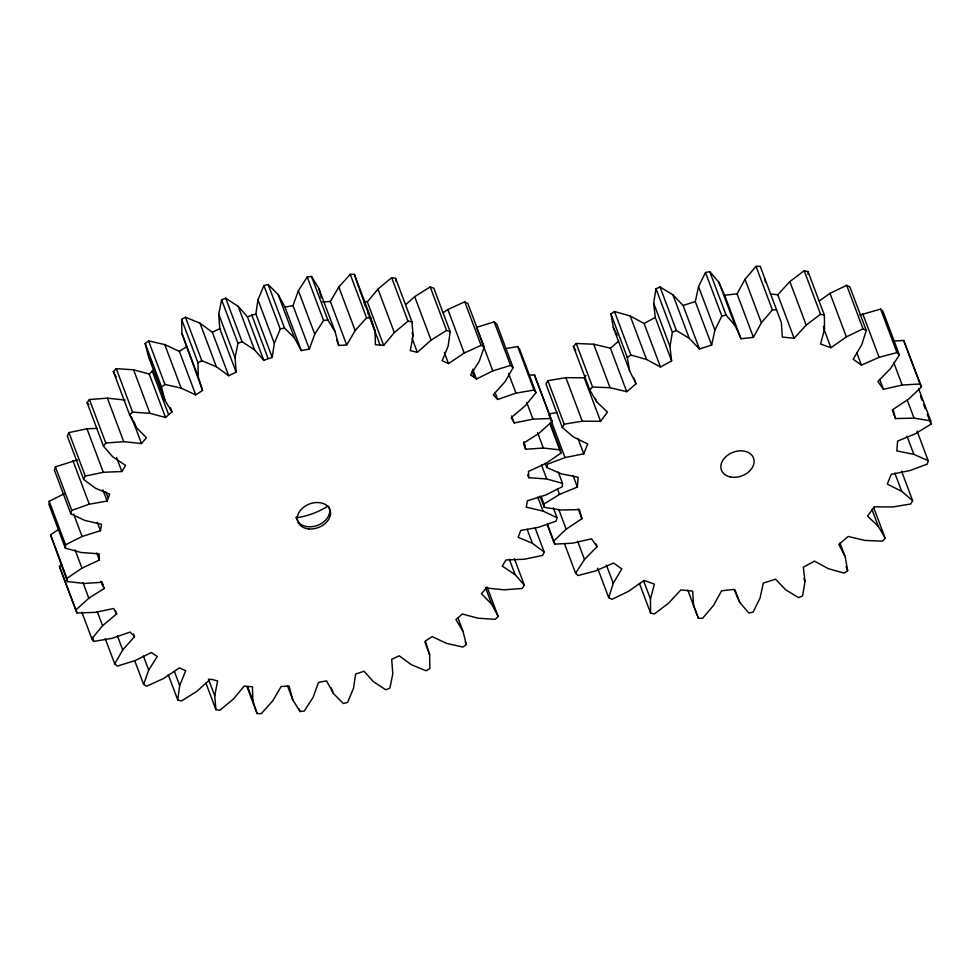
<?xml version="1.0" encoding="UTF-8"?>
<svg xmlns="http://www.w3.org/2000/svg" width="980" height="980" viewBox="0 0 980 980"><rect width="100%" height="100%" fill="white"/><g stroke="black" fill="none" stroke-linecap="round" stroke-linejoin="round"><path stroke-width="1.47" d="M64.472 493.626L49.208 501.295L49 504.663L65.354 548.163L81.107 552.5L99.115 553.823L99.409 560.046L81.94 568.143L66.922 578.359L67.461 581.581L84.501 583.468L102.19 582.255L104.076 588.539L88.837 598.192L75.779 610.013L77.053 612.99L94.864 612.378L113.643 608.531L116.669 613.86L102.569 625.742L91.875 638.801L93.835 641.447L111.892 638.36L130.193 632.063L134.468 636.682L122.721 649.948L114.721 663.852L117.318 666.094L135.044 660.606L151.41 652.496L157.278 656.527L148.691 670.087L143.619 684.408L146.767 686.159L163.648 678.454L179.364 667.895L185.71 670.724L179.683 685.522L177.699 699.83L181.3 701.055L196.809 691.365L210.492 679.128L217.609 680.916L214.743 695.812L215.906 709.667L219.851 710.316L233.522 698.936L244.179 686.098L252.448 686.796L252.828 700.627L257.103 713.599L261.268 713.673L272.685 700.933L281.15 686.49L289.112 686.073L292.763 699.818L300.015 711.529L304.29 711.014L313.11 697.319L318.512 682.411L326.56 680.892L333.335 693.423L343.355 703.518L347.606 702.415L353.547 688.168L355.63 674.056L364.095 671.227L373.331 681.627L385.802 689.798L389.893 688.144L392.784 673.799L391.706 659.344L399.166 655.779L411.514 664.783L426.067 670.786L429.877 668.642L429.62 654.615L425.308 641.043L432.119 636.62L446.733 643.419L462.928 647.057L466.333 644.497L462.952 631.218L458.199 618.588M65.354 548.163L65.562 544.794L49.208 501.295M558.282 472.115L562.508 483.336L562.299 486.705L545.774 495.01L527.387 500.805L526.272 507.199L543.067 511.082L557.057 517.734L556.113 521.14L538.571 527.289L520.748 530.45L518.151 537.31L532.422 543.312L544.219 552.071L542.565 555.415L524.545 559.213L506.023 559.96L502.262 566.109L515.149 574.709L524.386 585.305L522.071 588.49L504.124 589.825L486.374 587.976L481.437 593.709L491.752 604.305L498.159 616.432L495.255 619.348L477.922 618.184L462.291 613.995L455.921 619.593L462.952 631.218M840.019 543.079L845.299 557.118L847.651 570.679L844.098 573.116L828.406 568.694L814.49 561.136L803.343 567.236L804.972 581.569L802.608 595.901L798.565 597.641L785.715 589.825L775.523 579.192L763.322 583.076L760.051 598.033L753.142 612.133L748.867 613.051L739.729 602.382L733.971 589.409L721.55 590.805L713.587 605.358L702.599 618.282L698.397 618.319L693.595 605.518L692.652 591.087L680.843 589.899L668.752 603.055L654.432 613.921L650.585 613.076L650.463 599.025L654.383 584.105L644.007 580.417L628.609 591.283L611.924 599.344L608.69 597.665L613.247 583.321L621.786 568.951L613.541 562.998L595.877 570.838L577.967 575.542L575.579 573.165L584.496 559.494L597.065 546.644L591.528 538.841L572.798 543.128L554.888 544.157L553.504 541.23L566.183 529.176L581.912 518.702L579.45 509.6L560.94 510.017L544.255 507.309L543.961 504.026L559.531 494.41L577.367 487.048L578.139 477.248L561.111 473.781L546.791 467.509L545.211 463.307M405.573 304.792L414.699 296.634L430.208 286.944L433.809 288.169L450.163 331.669L448.179 345.977L442.152 360.775L448.497 363.605L464.214 353.045L481.094 345.34L484.23 347.104L479.171 361.412L470.584 374.973L476.452 379.003L492.805 370.893L510.543 365.405L513.14 367.647L505.141 381.551L493.393 394.818L497.669 399.448L515.97 393.139L534.027 390.052L535.974 392.698L525.292 405.757L511.193 417.652L514.218 422.968L532.985 419.122L550.809 418.509L552.083 421.486L539.024 433.307L523.773 442.96L525.66 449.244L543.349 448.032L560.401 449.918L560.94 453.14L545.921 463.369L528.453 471.454L528.747 477.677L546.754 479L562.508 483.336M65.562 544.794L82.087 536.489L100.475 530.695L101.577 524.312L84.794 520.417L70.805 513.765L71.748 510.36L89.29 504.21L107.114 501.05L109.711 494.19L95.428 488.187L83.643 479.428L85.297 476.084L103.317 472.287L121.838 471.539L125.599 465.39L112.712 456.79L103.476 446.194L105.791 443.021L123.737 441.674L141.488 443.536L146.424 437.791L136.11 427.194L129.703 415.067L132.606 412.151L149.94 413.327L165.559 417.505L171.941 411.906L164.91 400.281L161.529 387.014L164.934 384.442L181.116 388.08L195.731 394.879L202.554 390.457L181.876 333.384L181.631 319.358L185.441 317.214L201.794 360.726L216.347 366.716L228.695 375.72L236.143 372.155L219.79 328.655L218.724 314.2L221.615 299.843L225.706 298.202L242.06 341.714L254.531 349.872L263.767 360.273L272.22 357.443L255.878 313.943L257.961 299.819L263.902 285.584L268.153 284.482L278.161 294.576L284.947 307.108L301.301 350.607L309.337 349.088L314.752 334.192L323.572 320.497L327.847 319.97L335.099 331.681L338.749 345.426L346.712 345.009L355.164 330.566L366.581 317.826L370.759 317.9L375.034 330.873L375.413 344.703L383.682 345.401L394.327 332.563L407.999 321.183L411.955 321.832L413.119 335.687L410.252 350.583L417.37 352.371L431.053 340.134L446.562 330.444L450.163 331.669M272.22 357.443L274.314 343.331L280.256 329.084L263.902 285.584M546.791 467.509L547.612 464.116L565.019 457.574L583.737 453.826L587.694 444.001L573.3 436.884L562.324 427.488L564.198 424.193L582.255 421.192L600.581 421.302L607.465 412.115L596.685 401.837L589.788 389.954L592.594 386.99L610.062 387.725L626.759 391.694L636.081 383.78L629.662 371.04L627.31 357.467L630.863 355.042L646.555 359.464L660.471 367.022L671.619 360.91L655.265 317.41L653.636 303.065L656 288.745L660.042 287.005L672.905 294.821L683.085 305.454L699.438 348.954L711.639 345.07L714.91 330.125L721.831 316.013L705.478 272.514L709.74 271.595L718.879 282.264L724.649 295.237L741.003 338.737L753.424 337.353L761.374 322.8L772.375 309.876L776.564 309.839M671.619 360.91L669.989 346.577L672.354 332.245L656 288.745M236.143 372.155L235.078 357.7L237.969 343.355L221.615 299.843M711.639 345.07L695.286 301.571L698.556 286.613L705.478 272.514M917.096 431.163L928.17 460.637L927.35 464.042L909.942 470.572L891.224 474.32L887.268 484.157L901.661 491.262L912.649 500.67L910.763 503.965L892.719 506.966L874.38 506.844L867.508 516.031L878.276 526.309L885.185 538.204L882.368 541.168L864.899 540.421L848.215 536.452L838.88 544.378L845.299 557.118M770.39 294L777.765 294.747L789.856 281.591L804.188 270.725L808.022 271.57L824.376 315.082L824.511 329.133L820.579 344.041L830.954 347.741L846.365 336.875L863.037 328.815L866.271 330.481L861.714 344.825L853.188 359.207L861.42 365.148L879.097 357.308L896.994 352.604L899.383 354.993L890.465 368.651L877.896 381.514L883.446 389.305L902.176 385.03L920.073 384.001L921.457 386.929L908.779 398.983L893.05 409.444L895.512 418.558L914.034 418.129L930.706 420.849L931 424.12L915.43 433.748L897.594 441.098L896.823 450.91L913.85 454.365L928.17 460.637M77.395 459.914L55.395 466.86L54.451 470.253L70.805 513.765M309.337 349.088L292.983 305.576L298.398 290.68L307.218 276.985L311.493 276.458L318.745 288.181L335.099 331.681M96.934 428.382L86.963 428.774L68.943 432.584L67.289 435.916L83.643 479.428M753.424 337.353L737.07 293.841L745.02 279.288L756.021 266.364L760.223 266.327L781.366 322.628L782.322 337.071L794.119 338.259L806.209 325.103L820.542 314.237L824.376 315.082M585.942 375.499L584.227 377.802L565.901 377.68L547.845 380.681L545.97 383.976L562.324 427.488M346.712 345.009L330.358 301.497L338.823 287.054L350.228 274.327L354.405 274.388L370.759 317.9M103.476 446.194L87.122 402.682L89.437 399.509L107.383 398.174L125.134 400.024M383.682 345.401L367.329 301.901L377.986 289.063L391.645 277.671L395.602 278.332L411.955 321.832M129.703 415.067L113.349 371.567L116.253 368.651L133.586 369.815L149.205 373.993L154.448 369.203M589.788 389.954L573.435 346.442L576.24 343.478L593.709 344.225L610.405 348.194L618.564 341.26M75.779 610.013L59.425 566.501L61.605 564.529M164.91 400.281L148.556 356.781L145.175 343.502L148.58 340.942L164.775 344.568L179.377 351.379L195.731 394.879M819.341 300.885L830.011 293.363L846.683 285.303L849.917 286.981L866.271 330.481M629.662 371.04L613.309 327.528L610.957 313.955L614.509 311.53L630.214 315.952L644.117 323.51L660.471 367.022M67.461 581.581L50.568 534.847L59.327 528.894M443.021 312.779L447.86 309.533L464.741 301.828L467.877 303.592L484.23 347.104M179.377 351.379L186.2 346.945M202.554 390.457L198.23 376.884L197.985 362.857L201.794 360.726M644.117 323.51L655.265 317.41M185.441 317.214L199.994 323.204L212.342 332.208L219.79 328.655M860.024 315.009L880.64 309.092L883.029 311.481L899.383 354.993M225.706 298.202L238.177 306.373L247.413 316.773L255.878 313.943M672.354 332.245L676.396 330.517L689.259 338.333L699.438 348.954M237.969 343.355L242.06 341.714M683.085 305.454L695.286 301.571M476.452 327.381L494.19 321.906L496.787 324.147L513.14 367.647M280.256 329.084L284.506 327.982L294.514 338.076L301.301 350.607M721.831 316.013L726.094 315.095L735.233 325.764L741.003 338.737M557.302 412.347L548.665 414.075L565.019 457.574M284.947 307.108L292.983 305.576M505.631 348.611L517.673 346.54L519.633 349.199L535.974 392.698M724.649 295.237L737.07 293.841M893.27 341.089L903.719 340.489L921.457 386.929M322.396 301.914L330.358 301.497M528.514 375.205L534.455 374.997L552.083 421.486M363.555 301.117L367.329 301.901M87.122 402.682L88.972 404.801M148.556 356.781L151.679 361.951M573.435 346.442L575.726 350.411M113.349 371.567L116.204 376.957M613.309 327.528L617.167 335.172M59.425 566.501L77.053 612.99M903.719 340.489L920.073 384.001M918.579 388.558L930.706 420.849M920.453 396.055L922.033 400.269M923.613 404.471L925.194 408.685M927.313 414.295L931 424.12M880.64 309.092L896.994 352.604M893.736 362.576L902.176 385.03M907.174 399.889L914.034 418.129M862.743 313.808L879.097 357.308M906.99 436.125L913.85 454.365M846.683 285.303L863.037 328.815M892.351 410.13L895.512 418.558M879.746 379.481L883.446 389.305M901.563 471.196L912.649 500.67M856.679 352.518L861.42 365.148M830.011 293.363L846.365 336.875M894.801 473.022L901.661 491.262M804.188 270.725L820.542 314.237M823.457 326.328L824.511 329.133M823.567 328.092L830.954 347.741M789.856 281.591L806.209 325.103M873.572 507.322L885.185 538.204M871.943 509.465L878.276 526.309M777.765 294.747L794.119 338.259M756.021 266.364L772.375 309.876M745.02 279.288L761.374 322.8M846.071 566.477L847.651 570.679M718.879 282.264L735.233 325.764M709.74 271.595L726.094 315.095M698.556 286.613L714.91 330.125M803.918 578.764L804.972 581.569M672.905 294.821L689.259 338.333M660.042 287.005L676.396 330.517M653.636 303.065L669.989 346.577M734.988 589.752L739.729 602.382M630.214 315.952L646.555 359.464M614.509 311.53L630.863 355.042M610.957 313.955L627.31 357.467M633.974 378.17L636.081 383.78M610.405 348.194L626.759 391.694M687.801 590.082L698.397 618.319M593.709 344.225L610.062 387.725M576.24 343.478L592.594 386.99M595.632 399.032L596.685 401.837M584.227 377.802L600.581 421.302M643.603 580.773L650.463 599.025M565.901 377.68L582.255 421.192M639.511 583.602L650.585 613.076M577.931 438.391L583.737 453.826M547.845 380.681L564.198 424.193M573.153 475.827L577.367 487.048M606.387 565.08L613.247 583.321M534.455 374.997L550.809 418.509M596.012 543.839L597.065 546.644M550.38 423.262L560.401 449.918M550.393 425.075L560.94 453.14M517.673 346.54L534.027 390.052M578.225 508.877L581.912 518.702M597.616 568.192L608.69 597.665M526.664 402.278L532.985 419.122M537.555 432.596L543.349 448.032M577.649 541.254L584.496 559.494M557.424 488.8L559.531 494.41M494.19 321.906L510.543 365.405M508.583 373.49L515.97 393.139M558.796 509.527L566.183 529.176M541.475 464.961L546.754 479M553.369 507.91L557.057 517.734M564.505 543.692L575.579 573.165M523.737 441.845L525.317 446.059M523.553 443.634L525.66 449.244M511.585 415.949L514.218 422.968M541.327 497.007L543.961 504.026M540.041 496.076L544.255 507.309M476.978 328.79L492.805 370.893M464.741 301.828L481.094 345.34M537.787 497.056L543.067 511.082M547.514 524.508L554.888 544.157M547.171 524.386L553.504 541.23M527.693 474.871L528.747 477.677M495.035 392.429L497.669 399.448M535.252 528.22L544.219 552.071M472.752 369.178L476.452 379.003M471.956 371.102L474.063 376.712M447.86 309.533L464.214 353.045M527.154 529.286L532.422 543.312M430.208 286.944L446.562 330.444M444.271 352.371L448.497 363.605M514.365 558.649L524.386 585.305M414.699 296.634L431.053 340.134M509.343 559.274L515.149 574.709M391.645 277.671L407.999 321.183M412.066 332.882L413.119 335.687M412.09 338.345L417.37 352.371M377.986 289.063L394.327 332.563M487.072 586.959L498.159 616.432M485.419 587.461L491.752 604.305M359.207 288.769L368.701 314.041M369.754 316.846L375.034 330.873M364.082 302.514L365.663 306.728M367.77 312.338L379.897 344.617M350.228 274.327L366.581 317.826M338.823 287.054L355.164 330.566M465.28 641.68L466.333 644.497M336.63 339.815L338.749 345.426M311.493 276.458L327.847 319.97M307.218 276.985L323.572 320.497M298.398 290.68L314.752 334.192M424.879 641.986L429.62 654.615M278.161 294.576L294.514 338.076M268.153 284.482L284.506 327.982M257.961 299.819L274.314 343.331M251.713 314.874L268.067 358.386M247.413 316.773L263.767 360.273M238.177 306.373L254.531 349.872M218.724 314.2L235.078 357.7M212.342 332.208L228.695 375.72M199.994 323.204L216.347 366.716M331.228 687.801L333.335 693.423M181.631 319.358L197.985 362.857M181.876 333.384L198.23 376.884M164.775 344.568L181.116 388.08M298.961 708.724L300.015 711.529M287.483 685.78L292.763 699.818M148.58 340.942L164.934 384.442M170.361 407.692L171.941 411.906M145.175 343.502L161.529 387.014M152.157 370.808L168.511 414.32M149.205 373.993L165.559 417.505M133.586 369.815L149.94 413.327M247.548 686.588L252.828 700.627M247.083 686.943L257.103 713.599M116.253 368.651L132.606 412.151M134.003 421.584L136.11 427.194M131.455 416.868L141.488 443.536M107.383 398.174L123.737 441.674M208.409 678.969L214.743 695.812M205.886 682.999L215.906 709.667M116.559 457.501L121.838 471.539M89.437 399.509L105.791 443.021M86.963 428.774L103.317 472.287M174.403 671.496L179.683 685.522M105.816 491.813L107.922 497.424M102.888 489.829L107.114 501.05M168.205 674.571L177.699 699.83M68.943 432.584L85.297 476.084M97.314 522.279L100.475 530.695M72.937 460.71L89.29 504.21M143.411 656.049L148.691 670.087M133.415 633.876L134.468 636.682M96.775 553.026L99.409 560.046M134.652 660.545L143.619 684.408M115.615 611.055L116.669 613.86M101.442 581.532L104.076 588.539M100.952 581.238L102.533 585.44M73.647 514.035L82.087 536.489M55.395 466.86L71.748 510.36M117.453 635.922L122.721 649.948M75.08 549.89L81.94 568.143M97.29 611.716L102.569 625.742M105.228 638.592L114.721 663.852M83.031 582.757L88.837 598.192M92.255 637.245L93.835 641.447M81.855 612.133L91.875 638.801M50.568 534.847L66.922 578.359M354.405 274.388L358.68 287.373M318.745 288.181L321.293 297.798M395.602 278.332L395.834 281.101M765.013 279.129L765.209 282.007M808.022 271.57L808.047 274.388M328.508 506.195A17.138 12.593 -20.6 0 1 318.733 524.876A17.138 12.593 -20.6 0 1 297.222 519.964M296.854 518.935A17.138 12.593 -20.6 0 1 296.487 516.754M327.577 506.317A59.964 44.075 -20.6 0 1 295.825 517.893M308.859 528.918A17.138 12.593 -20.6 0 0 330.187 510.384A17.138 12.593 -20.6 0 0 302.747 507.946A17.138 12.593 -20.6 0 0 308.859 528.918M730.173 476.893A17.138 12.593 -20.6 0 0 754.086 460.514A17.138 12.593 -20.6 0 0 728.189 454.806A17.138 12.593 -20.6 0 0 730.173 476.893"/></g></svg>
